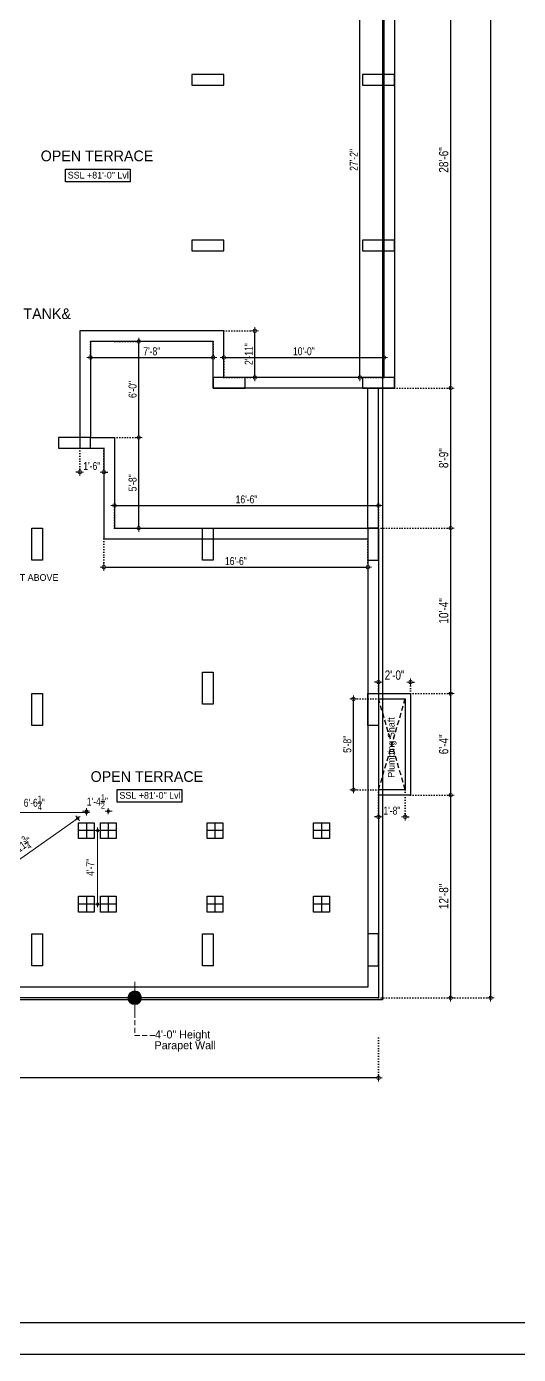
# Model space of a CAD drawing. Header units: inches. Extents: x 13 to 21264, y -72369 to -55.
# Drawn here: x 7222 to 7590, y -72369 to -71374 of the extents above; entities that cross this region are included whole.
import ezdxf

# ---------------------------------------------------------------- set-up
doc = ezdxf.new("R2010")
doc.units = ezdxf.units.IN
doc.header["$LTSCALE"] = 15
doc.header["$MEASUREMENT"] = 0
doc.header["$PDMODE"] = 34
doc.linetypes.add('DOT2', pattern=[0.125, 0, -0.125])
doc.linetypes.add('HIDDEN', pattern=[0.375, 0.25, -0.125])
doc.layers.get('0').update_dxf_attribs({"linetype": 'CONTINUOUS', "lineweight": 13})
doc.layers.get('DEFPOINTS').update_dxf_attribs({"linetype": 'CONTINUOUS', "lineweight": 13})
doc.layers.add('INNER DIM', color=30, linetype='CONTINUOUS', lineweight=13)
doc.styles.add('rob', font='')
doc.styles.add('RS', font='', dxfattribs={"width": 0.8})
doc.styles.get('rob').set_extended_font_data('Century Gothic')
doc.styles.get('RS').set_extended_font_data('Century Gothic')
doc.dimstyles.new('SECTION DIM', dxfattribs={"dimscale": 0.6, "dimtxt": 9, "dimasz": 2, "dimexe": 0, "dimexo": 0, "dimgap": 1, "dimtad": 1, "dimzin": 3, "dimdsep": 46, "dimlunit": 4, "dimtxsty": 'RS', "dimblk1": 'CUT', "dimblk2": 'CUT', "dimsah": 1, "dimcen": 0, "dimclrd": 251, "dimclre": 21, "dimclrt": 4, "dimadec": 0, "dimazin": 0, "dimtfac": 1, "dimtix": 1, "dimtofl": 0, "dimtmove": 2, "dimatfit": 3, "dimfxl": 0, "dimtolj": 1, "dimtzin": 3, "dimarcsym": 0})
doc.dimstyles.new('WORKING DIM-altura', dxfattribs={"dimscale": 0, "dimtxt": 6, "dimasz": 1.5, "dimexe": 0, "dimexo": 0, "dimgap": 2, "dimtad": 1, "dimzin": 3, "dimdsep": 46, "dimlunit": 4, "dimtxsty": 'RS', "dimblk1": 'CUT-15', "dimblk2": 'CUT-15', "dimsah": 1, "dimcen": 0, "dimclrd": 49, "dimclre": 109, "dimclrt": 41, "dimadec": 0, "dimazin": 0, "dimtfac": 0.75, "dimtix": 1, "dimtofl": 0, "dimtmove": 2, "dimatfit": 2, "dimldrblk": 'CUT-15', "dimfxl": 1, "dimtolj": 1, "dimtzin": 3, "dimlwd": -1, "dimlwe": -1, "dimarcsym": 0})

# ---------------------------------------------------------------- blocks, each defined once
blk = doc.blocks.new('CUT')
at = {"layer": 'INNER DIM', "color": 8}
blk.add_line((-1.8, 0), (1.8, 0), dxfattribs=at)
at = {"layer": 'INNER DIM', "color": 9}
blk.add_line((0, 1.8), (0, -1.8), dxfattribs=at)
blk.add_circle((0, 0), 0.9, dxfattribs=at)
blk = doc.blocks.new('*D1234')
at = {"color": 21, "linetype": 'DOT2', "lineweight": -2, "transparency": 16777216}
for p, q in [((7489.62, -71310.62), (7471.62, -71310.62)), ((7489.62, -71636.62), (7471.62, -71636.62))]:
    blk.add_line(p, q, dxfattribs=at)
at = {"color": 0, "lineweight": -2, "transparency": 16777216}
blk.add_line((7471.62, -71635.12), (7471.62, -71312.12), dxfattribs=at)
at = {"layer": 'DEFPOINTS', "color": 0, "transparency": 16777216}
for p in [(7471.62, -71310.62), (7489.62, -71310.62, 0.01), (7489.62, -71636.62, 0.01)]:
    blk.add_point(p, dxfattribs=at)
at = {"color": 0, "lineweight": -2, "transparency": 16777216, "xscale": 1.5, "yscale": 1.5, "zscale": 1.5}
for p, rotation in [((7471.62, -71310.62), 90), ((7471.62, -71636.62), 270)]:
    blk.add_blockref('CUT', p, dxfattribs=dict(at, rotation=rotation))
at = {"color": 0, "lineweight": -2, "transparency": 16777216, "insert": (7467.04, -71473.62), "char_height": 6, "attachment_point": 5, "rotation": 90, "style": 'RS'}
blk.add_mtext('\\A1;27\'-2"', dxfattribs=at)
blk = doc.blocks.new('*D1235')
at = {"color": 21, "linetype": 'DOT2', "lineweight": -2, "transparency": 16777216}
for p, q in [((7369.62, -71636.62), (7369.62, -71621.63)), ((7489.62, -71636.62), (7489.62, -71621.63))]:
    blk.add_line(p, q, dxfattribs=at)
at = {"color": 0, "lineweight": -2, "transparency": 16777216}
blk.add_line((7371.12, -71621.63), (7488.12, -71621.63), dxfattribs=at)
at = {"layer": 'DEFPOINTS', "color": 0, "transparency": 16777216}
for p in [(7489.62, -71621.63), (7369.62, -71636.62, 0.01), (7489.62, -71636.62, 0.01)]:
    blk.add_point(p, dxfattribs=at)
at = {"color": 0, "lineweight": -2, "transparency": 16777216, "xscale": 1.5, "yscale": 1.5, "zscale": 1.5, "rotation": 180}
blk.add_blockref('CUT', (7369.62, -71621.63), dxfattribs=at)
at = {"color": 0, "lineweight": -2, "transparency": 16777216, "xscale": 1.5, "yscale": 1.5, "zscale": 1.5}
blk.add_blockref('CUT', (7489.62, -71621.63), dxfattribs=at)
at = {"color": 0, "lineweight": -2, "transparency": 16777216, "insert": (7429.62, -71617.06), "char_height": 6, "attachment_point": 5, "style": 'RS'}
blk.add_mtext('\\A1;10\'-0"', dxfattribs=at)
blk = doc.blocks.new('*D1238')
at = {"color": 21, "linetype": 'DOT2', "lineweight": -2, "transparency": 16777216}
for p, q in [((7369.62, -71601.63), (7392.85, -71601.63)), ((7369.62, -71636.62), (7392.85, -71636.62))]:
    blk.add_line(p, q, dxfattribs=at)
at = {"color": 0, "lineweight": -2, "transparency": 16777216}
blk.add_line((7392.85, -71635.12), (7392.85, -71603.13), dxfattribs=at)
at = {"layer": 'DEFPOINTS', "color": 0, "transparency": 16777216}
for p in [(7369.62, -71601.63, 0.01), (7392.85, -71601.63), (7369.62, -71636.62, 0.01)]:
    blk.add_point(p, dxfattribs=at)
at = {"color": 0, "lineweight": -2, "transparency": 16777216, "xscale": 1.5, "yscale": 1.5, "zscale": 1.5}
for p, rotation in [((7392.85, -71601.63), 90), ((7392.85, -71636.62), 270)]:
    blk.add_blockref('CUT', p, dxfattribs=dict(at, rotation=rotation))
at = {"color": 0, "lineweight": -2, "transparency": 16777216, "insert": (7388.28, -71619.13), "char_height": 6, "attachment_point": 5, "rotation": 90, "style": 'RS'}
blk.add_mtext('\\A1;2\'-11"', dxfattribs=at)
blk = doc.blocks.new('*D1242')
at = {"color": 8, "linetype": 'DOT2', "lineweight": -2, "transparency": 16777216}
for p, q in [((7481.62, -70575.63), (7569.62, -70575.63)), ((7485.62, -72101.64), (7569.62, -72101.64))]:
    blk.add_line(p, q, dxfattribs=at)
at = {"color": 0, "lineweight": -2, "transparency": 16777216}
blk.add_line((7569.62, -70577.13), (7569.62, -72100.14), dxfattribs=at)
at = {"layer": 'DEFPOINTS', "color": 0, "transparency": 16777216}
for p in [(7481.62, -70575.63, 0.01), (7485.62, -72101.64, 0.01), (7569.62, -72101.64)]:
    blk.add_point(p, dxfattribs=at)
at = {"color": 0, "lineweight": -2, "transparency": 16777216, "xscale": 1.5, "yscale": 1.5, "zscale": 1.5}
for p, rotation in [((7569.62, -70575.63), 90), ((7569.62, -72101.64), 270)]:
    blk.add_blockref('CUT', p, dxfattribs=dict(at, rotation=rotation))
at = {"color": 0, "lineweight": -2, "transparency": 16777216, "insert": (7564.45, -71338.63), "char_height": 7, "attachment_point": 5, "rotation": 90, "style": 'RS'}
blk.add_mtext('\\A1;127\'-2"', dxfattribs=at)
blk = doc.blocks.new('*D1250')
at = {"color": 8, "linetype": 'DOT2', "lineweight": -2, "transparency": 16777216}
for p, q in [((7497.63, -71302.62), (7539.62, -71302.62)), ((7497.63, -71644.62), (7539.62, -71644.62))]:
    blk.add_line(p, q, dxfattribs=at)
at = {"color": 0, "lineweight": -2, "transparency": 16777216}
blk.add_line((7539.62, -71304.12), (7539.62, -71643.12), dxfattribs=at)
at = {"layer": 'DEFPOINTS', "color": 0, "transparency": 16777216}
for p in [(7497.63, -71302.62, 0.01), (7497.63, -71644.62, 0.01), (7539.62, -71644.62)]:
    blk.add_point(p, dxfattribs=at)
at = {"color": 0, "lineweight": -2, "transparency": 16777216, "xscale": 1.5, "yscale": 1.5, "zscale": 1.5}
for p, rotation in [((7539.62, -71302.62), 90), ((7539.62, -71644.62), 270)]:
    blk.add_blockref('CUT', p, dxfattribs=dict(at, rotation=rotation))
at = {"color": 0, "lineweight": -2, "transparency": 16777216, "insert": (7534.45, -71473.62), "char_height": 7, "attachment_point": 5, "rotation": 90, "style": 'RS'}
blk.add_mtext('\\A1;28\'-6"', dxfattribs=at)
blk = doc.blocks.new('*D1251')
at = {"color": 8, "linetype": 'DOT2', "lineweight": -2, "transparency": 16777216}
for p, q in [((7497.63, -71644.62), (7539.62, -71644.62)), ((7485.63, -71749.64), (7539.62, -71749.64))]:
    blk.add_line(p, q, dxfattribs=at)
at = {"color": 0, "lineweight": -2, "transparency": 16777216}
blk.add_line((7539.62, -71646.12), (7539.62, -71748.14), dxfattribs=at)
at = {"layer": 'DEFPOINTS', "color": 0, "transparency": 16777216}
for p in [(7497.63, -71644.62, 0.01), (7485.63, -71749.64, 0.01), (7539.62, -71749.64)]:
    blk.add_point(p, dxfattribs=at)
at = {"color": 0, "lineweight": -2, "transparency": 16777216, "xscale": 1.5, "yscale": 1.5, "zscale": 1.5}
for p, rotation in [((7539.62, -71644.62), 90), ((7539.62, -71749.64), 270)]:
    blk.add_blockref('CUT', p, dxfattribs=dict(at, rotation=rotation))
at = {"color": 0, "lineweight": -2, "transparency": 16777216, "insert": (7534.45, -71697.13), "char_height": 7, "attachment_point": 5, "rotation": 90, "style": 'RS'}
blk.add_mtext('\\A1;8\'-9"', dxfattribs=at)
blk = doc.blocks.new('*D1252')
at = {"color": 8, "linetype": 'DOT2', "lineweight": -2, "transparency": 16777216}
for p, q in [((7485.63, -71749.64), (7539.62, -71749.64)), ((7509.62, -71873.64), (7539.62, -71873.64))]:
    blk.add_line(p, q, dxfattribs=at)
at = {"color": 0, "lineweight": -2, "transparency": 16777216}
blk.add_line((7539.62, -71751.14), (7539.62, -71872.14), dxfattribs=at)
at = {"layer": 'DEFPOINTS', "color": 0, "transparency": 16777216}
for p in [(7485.63, -71749.64, 0.01), (7509.62, -71873.64, -0.01), (7539.62, -71873.64)]:
    blk.add_point(p, dxfattribs=at)
at = {"color": 0, "lineweight": -2, "transparency": 16777216, "xscale": 1.5, "yscale": 1.5, "zscale": 1.5}
for p, rotation in [((7539.62, -71749.64), 90), ((7539.62, -71873.64), 270)]:
    blk.add_blockref('CUT', p, dxfattribs=dict(at, rotation=rotation))
at = {"color": 0, "lineweight": -2, "transparency": 16777216, "insert": (7534.45, -71811.64), "char_height": 7, "attachment_point": 5, "rotation": 90, "style": 'RS'}
blk.add_mtext('\\A1;10\'-4"', dxfattribs=at)
blk = doc.blocks.new('*D1253')
at = {"color": 8, "linetype": 'DOT2', "lineweight": -2, "transparency": 16777216}
for p, q in [((7509.62, -71873.64), (7539.62, -71873.64)), ((7509.61, -71949.64), (7539.62, -71949.64))]:
    blk.add_line(p, q, dxfattribs=at)
at = {"color": 0, "lineweight": -2, "transparency": 16777216}
blk.add_line((7539.62, -71875.14), (7539.62, -71948.14), dxfattribs=at)
at = {"layer": 'DEFPOINTS', "color": 0, "transparency": 16777216}
for p in [(7509.62, -71873.64, -0.01), (7509.61, -71949.64, -0.01), (7539.62, -71949.64)]:
    blk.add_point(p, dxfattribs=at)
at = {"color": 0, "lineweight": -2, "transparency": 16777216, "xscale": 1.5, "yscale": 1.5, "zscale": 1.5}
for p, rotation in [((7539.62, -71873.64), 90), ((7539.62, -71949.64), 270)]:
    blk.add_blockref('CUT', p, dxfattribs=dict(at, rotation=rotation))
at = {"color": 0, "lineweight": -2, "transparency": 16777216, "insert": (7534.45, -71911.64), "char_height": 7, "attachment_point": 5, "rotation": 90, "style": 'RS'}
blk.add_mtext('\\A1;6\'-4"', dxfattribs=at)
blk = doc.blocks.new('*D1254')
at = {"color": 8, "linetype": 'DOT2', "lineweight": -2, "transparency": 16777216}
for p, q in [((7509.61, -71949.64), (7539.62, -71949.64)), ((7485.62, -72101.64), (7539.62, -72101.64))]:
    blk.add_line(p, q, dxfattribs=at)
at = {"color": 0, "lineweight": -2, "transparency": 16777216}
blk.add_line((7539.62, -71951.14), (7539.62, -72100.14), dxfattribs=at)
at = {"layer": 'DEFPOINTS', "color": 0, "transparency": 16777216}
for p in [(7509.61, -71949.64, -0.01), (7485.62, -72101.64), (7539.62, -72101.64)]:
    blk.add_point(p, dxfattribs=at)
at = {"color": 0, "lineweight": -2, "transparency": 16777216, "xscale": 1.5, "yscale": 1.5, "zscale": 1.5}
for p, rotation in [((7539.62, -71949.64), 90), ((7539.62, -72101.64), 270)]:
    blk.add_blockref('CUT', p, dxfattribs=dict(at, rotation=rotation))
at = {"color": 0, "lineweight": -2, "transparency": 16777216, "insert": (7534.45, -72025.64), "char_height": 7, "attachment_point": 5, "rotation": 90, "style": 'RS'}
blk.add_mtext('\\A1;12\'-8"', dxfattribs=at)
blk = doc.blocks.new('*D1255')
at = {"color": 21, "linetype": 'DOT2', "lineweight": -2, "transparency": 16777216}
for p, q in [((7269.62, -71609.63), (7269.62, -71621.63)), ((7361.62, -71609.63), (7361.62, -71621.63))]:
    blk.add_line(p, q, dxfattribs=at)
at = {"color": 0, "lineweight": -2, "transparency": 16777216}
blk.add_line((7271.12, -71621.63), (7360.12, -71621.63), dxfattribs=at)
at = {"layer": 'DEFPOINTS', "color": 0, "transparency": 16777216}
for p in [(7269.62, -71609.63, 0.01), (7361.62, -71609.63, 0.01), (7361.62, -71621.63)]:
    blk.add_point(p, dxfattribs=at)
at = {"color": 0, "lineweight": -2, "transparency": 16777216, "xscale": 1.5, "yscale": 1.5, "zscale": 1.5, "rotation": 180}
blk.add_blockref('CUT', (7269.62, -71621.63), dxfattribs=at)
at = {"color": 0, "lineweight": -2, "transparency": 16777216, "xscale": 1.5, "yscale": 1.5, "zscale": 1.5}
blk.add_blockref('CUT', (7361.62, -71621.63), dxfattribs=at)
at = {"color": 0, "lineweight": -2, "transparency": 16777216, "insert": (7315.62, -71617.06), "char_height": 6, "attachment_point": 5, "style": 'RS'}
blk.add_mtext('\\A1;7\'-8"', dxfattribs=at)
blk = doc.blocks.new('*D1257')
at = {"color": 8, "linetype": 'DOT2', "lineweight": -2, "transparency": 16777216}
for p, q in [((4934.62, -72101.64), (4934.62, -72161.64)), ((7485.62, -72131.64), (7485.62, -72161.64))]:
    blk.add_line(p, q, dxfattribs=at)
at = {"color": 0, "lineweight": -2, "transparency": 16777216}
blk.add_line((7484.12, -72161.64), (4936.12, -72161.64), dxfattribs=at)
at = {"layer": 'DEFPOINTS', "color": 0, "transparency": 16777216}
for p in [(4934.62, -72101.64, 0.01), (7485.62, -72131.64), (4934.62, -72161.64)]:
    blk.add_point(p, dxfattribs=at)
at = {"color": 0, "lineweight": -2, "transparency": 16777216, "xscale": 1.5, "yscale": 1.5, "zscale": 1.5, "rotation": 180}
blk.add_blockref('CUT', (4934.62, -72161.64), dxfattribs=at)
at = {"color": 0, "lineweight": -2, "transparency": 16777216, "xscale": 1.5, "yscale": 1.5, "zscale": 1.5}
blk.add_blockref('CUT', (7485.62, -72161.64), dxfattribs=at)
at = {"color": 0, "lineweight": -2, "transparency": 16777216, "insert": (6210.12, -72156.47), "char_height": 7, "attachment_point": 5, "style": 'RS'}
blk.add_mtext('\\A1;212\'-7"', dxfattribs=at)
blk = doc.blocks.new('*D1259')
at = {"color": 0, "lineweight": -2, "transparency": 16777216}
for p, q in [((7484.12, -71864.98), (7482.62, -71864.98)), ((7511.12, -71864.98), (7512.62, -71864.98))]:
    blk.add_line(p, q, dxfattribs=at)
at = {"color": 8, "linetype": 'DOT2', "lineweight": -2, "transparency": 16777216}
for p, q in [((7485.62, -71873.64), (7485.62, -71864.98)), ((7509.62, -71873.64), (7509.62, -71864.98))]:
    blk.add_line(p, q, dxfattribs=at)
at = {"layer": 'DEFPOINTS', "color": 0, "transparency": 16777216}
for p in [(7509.62, -71864.98), (7485.62, -71873.64, 0.02), (7509.62, -71873.64, -0.01)]:
    blk.add_point(p, dxfattribs=at)
at = {"color": 0, "lineweight": -2, "transparency": 16777216, "xscale": 1.5, "yscale": 1.5, "zscale": 1.5}
blk.add_blockref('CUT', (7485.62, -71864.98), dxfattribs=at)
at = {"color": 0, "lineweight": -2, "transparency": 16777216, "xscale": 1.5, "yscale": 1.5, "zscale": 1.5, "rotation": 180}
blk.add_blockref('CUT', (7509.62, -71864.98), dxfattribs=at)
at = {"color": 0, "lineweight": -2, "transparency": 16777216, "insert": (7497.62, -71859.81), "char_height": 7, "attachment_point": 5, "style": 'RS'}
blk.add_mtext('\\A1;2\'-0"', dxfattribs=at)
blk = doc.blocks.new('*D1261')
at = {"color": 21, "linetype": 'DOT2', "lineweight": -2, "transparency": 16777216}
for p, q in [((7287.63, -71681.64), (7305.81, -71681.64)), ((7287.81, -71749.64), (7305.81, -71749.64))]:
    blk.add_line(p, q, dxfattribs=at)
at = {"color": 0, "lineweight": -2, "transparency": 16777216}
blk.add_line((7305.81, -71748.14), (7305.81, -71683.14), dxfattribs=at)
at = {"layer": 'DEFPOINTS', "color": 0, "transparency": 16777216}
for p in [(7287.63, -71681.64, 0), (7305.81, -71681.64), (7287.81, -71749.64, 0.01)]:
    blk.add_point(p, dxfattribs=at)
at = {"color": 0, "lineweight": -2, "transparency": 16777216, "xscale": 1.5, "yscale": 1.5, "zscale": 1.5}
for p, rotation in [((7305.81, -71681.64), 90), ((7305.81, -71749.64), 270)]:
    blk.add_blockref('CUT', p, dxfattribs=dict(at, rotation=rotation))
at = {"color": 0, "lineweight": -2, "transparency": 16777216, "insert": (7301.24, -71715.64), "char_height": 6, "attachment_point": 5, "rotation": 90, "style": 'RS'}
blk.add_mtext('\\A1;5\'-8"', dxfattribs=at)
blk = doc.blocks.new('*D1262')
at = {"color": 21, "linetype": 'DOT2', "lineweight": -2, "transparency": 16777216}
for p, q in [((7287.81, -71609.63), (7305.81, -71609.63)), ((7287.63, -71681.64), (7305.81, -71681.64))]:
    blk.add_line(p, q, dxfattribs=at)
at = {"color": 0, "lineweight": -2, "transparency": 16777216}
blk.add_line((7305.81, -71680.14), (7305.81, -71611.13), dxfattribs=at)
at = {"layer": 'DEFPOINTS', "color": 0, "transparency": 16777216}
for p in [(7287.81, -71609.63, 0.01), (7305.81, -71609.63), (7287.63, -71681.64, 0)]:
    blk.add_point(p, dxfattribs=at)
at = {"color": 0, "lineweight": -2, "transparency": 16777216, "xscale": 1.5, "yscale": 1.5, "zscale": 1.5}
for p, rotation in [((7305.81, -71609.63), 90), ((7305.81, -71681.64), 270)]:
    blk.add_blockref('CUT', p, dxfattribs=dict(at, rotation=rotation))
at = {"color": 0, "lineweight": -2, "transparency": 16777216, "insert": (7301.24, -71645.64), "char_height": 6, "attachment_point": 5, "rotation": 90, "style": 'RS'}
blk.add_mtext('\\A1;6\'-0"', dxfattribs=at)
blk = doc.blocks.new('*D1263')
at = {"color": 21, "linetype": 'DOT2', "lineweight": -2, "transparency": 16777216}
for p, q in [((7287.63, -71749.64), (7287.63, -71732.65)), ((7485.63, -71749.64), (7485.63, -71732.65))]:
    blk.add_line(p, q, dxfattribs=at)
at = {"color": 0, "lineweight": -2, "transparency": 16777216}
blk.add_line((7289.13, -71732.65), (7484.13, -71732.65), dxfattribs=at)
at = {"layer": 'DEFPOINTS', "color": 0, "transparency": 16777216}
for p in [(7485.63, -71732.65), (7287.63, -71749.64, 0.01), (7485.63, -71749.64, 0.01)]:
    blk.add_point(p, dxfattribs=at)
at = {"color": 0, "lineweight": -2, "transparency": 16777216, "xscale": 1.5, "yscale": 1.5, "zscale": 1.5, "rotation": 180}
blk.add_blockref('CUT', (7287.63, -71732.65), dxfattribs=at)
at = {"color": 0, "lineweight": -2, "transparency": 16777216, "xscale": 1.5, "yscale": 1.5, "zscale": 1.5}
blk.add_blockref('CUT', (7485.63, -71732.65), dxfattribs=at)
at = {"color": 0, "lineweight": -2, "transparency": 16777216, "insert": (7386.63, -71728.07), "char_height": 6, "attachment_point": 5, "style": 'RS'}
blk.add_mtext('\\A1;16\'-6"', dxfattribs=at)
blk = doc.blocks.new('*D1264')
at = {"color": 21, "linetype": 'DOT2', "lineweight": -2, "transparency": 16777216}
for p, q in [((7279.63, -71757.64), (7279.63, -71778.88)), ((7477.63, -71757.64), (7477.63, -71778.88))]:
    blk.add_line(p, q, dxfattribs=at)
at = {"color": 0, "lineweight": -2, "transparency": 16777216}
blk.add_line((7281.13, -71778.88), (7476.13, -71778.88), dxfattribs=at)
at = {"layer": 'DEFPOINTS', "color": 0, "transparency": 16777216}
for p in [(7279.63, -71757.64, 0), (7477.63, -71757.64, 0.01), (7477.63, -71778.88)]:
    blk.add_point(p, dxfattribs=at)
at = {"color": 0, "lineweight": -2, "transparency": 16777216, "xscale": 1.5, "yscale": 1.5, "zscale": 1.5, "rotation": 180}
blk.add_blockref('CUT', (7279.63, -71778.88), dxfattribs=at)
at = {"color": 0, "lineweight": -2, "transparency": 16777216, "xscale": 1.5, "yscale": 1.5, "zscale": 1.5}
blk.add_blockref('CUT', (7477.63, -71778.88), dxfattribs=at)
at = {"color": 0, "lineweight": -2, "transparency": 16777216, "insert": (7378.63, -71774.31), "char_height": 6, "attachment_point": 5, "style": 'RS'}
blk.add_mtext('\\A1;16\'-6"', dxfattribs=at)
blk = doc.blocks.new('*D1265')
at = {"color": 21, "linetype": 'DOT2', "lineweight": -2, "transparency": 16777216}
for p, q in [((7261.62, -71689.64), (7261.62, -71707.64)), ((7279.63, -71689.64), (7279.63, -71707.64))]:
    blk.add_line(p, q, dxfattribs=at)
at = {"color": 0, "lineweight": -2, "transparency": 16777216}
for p, q in [((7260.12, -71707.64), (7258.62, -71707.64)), ((7281.13, -71707.64), (7282.63, -71707.64))]:
    blk.add_line(p, q, dxfattribs=at)
at = {"layer": 'DEFPOINTS', "color": 0, "transparency": 16777216}
for p in [(7261.62, -71689.64, 0.01), (7279.63, -71689.64, 0), (7261.62, -71707.64)]:
    blk.add_point(p, dxfattribs=at)
at = {"color": 0, "lineweight": -2, "transparency": 16777216, "xscale": 1.5, "yscale": 1.5, "zscale": 1.5}
blk.add_blockref('CUT', (7261.62, -71707.64), dxfattribs=at)
at = {"color": 0, "lineweight": -2, "transparency": 16777216, "xscale": 1.5, "yscale": 1.5, "zscale": 1.5, "rotation": 180}
blk.add_blockref('CUT', (7279.63, -71707.64), dxfattribs=at)
at = {"color": 0, "lineweight": -2, "transparency": 16777216, "insert": (7270.63, -71703.06), "char_height": 6, "attachment_point": 5, "style": 'RS'}
blk.add_mtext('\\A1;1\'-6"', dxfattribs=at)
blk = doc.blocks.new('*D1355')
at = {"color": 21, "linetype": 'DOT2', "lineweight": -2, "transparency": 16777216}
for p, q in [((7485.61, -71945.64), (7485.61, -71965.95)), ((7505.62, -71945.64), (7505.62, -71965.95))]:
    blk.add_line(p, q, dxfattribs=at)
at = {"color": 0, "lineweight": -2, "transparency": 16777216}
for p, q in [((7484.11, -71965.95), (7482.61, -71965.95)), ((7507.12, -71965.95), (7508.62, -71965.95))]:
    blk.add_line(p, q, dxfattribs=at)
at = {"layer": 'DEFPOINTS', "color": 0, "transparency": 16777216}
for p in [(7485.61, -71945.64, -0.01), (7505.62, -71945.64, -0.01), (7505.62, -71965.95)]:
    blk.add_point(p, dxfattribs=at)
at = {"color": 0, "lineweight": -2, "transparency": 16777216, "xscale": 1.5, "yscale": 1.5, "zscale": 1.5}
blk.add_blockref('CUT', (7485.61, -71965.95), dxfattribs=at)
at = {"color": 0, "lineweight": -2, "transparency": 16777216, "xscale": 1.5, "yscale": 1.5, "zscale": 1.5, "rotation": 180}
blk.add_blockref('CUT', (7505.62, -71965.95), dxfattribs=at)
at = {"color": 0, "lineweight": -2, "transparency": 16777216, "insert": (7495.61, -71961.38), "char_height": 6, "attachment_point": 5, "style": 'RS'}
blk.add_mtext('\\A1;1\'-8"', dxfattribs=at)
blk = doc.blocks.new('*D1356')
at = {"color": 21, "linetype": 'DOT2', "lineweight": -2, "transparency": 16777216}
for p, q in [((7485.62, -71877.64), (7466.79, -71877.64)), ((7485.62, -71945.64), (7466.79, -71945.64))]:
    blk.add_line(p, q, dxfattribs=at)
at = {"color": 0, "lineweight": -2, "transparency": 16777216}
blk.add_line((7466.79, -71944.14), (7466.79, -71879.14), dxfattribs=at)
at = {"layer": 'DEFPOINTS', "color": 0, "transparency": 16777216}
for p in [(7466.79, -71877.64), (7485.62, -71877.64, -0.01), (7485.62, -71945.64, -0.01)]:
    blk.add_point(p, dxfattribs=at)
at = {"color": 0, "lineweight": -2, "transparency": 16777216, "xscale": 1.5, "yscale": 1.5, "zscale": 1.5}
for p, rotation in [((7466.79, -71877.64), 90), ((7466.79, -71945.64), 270)]:
    blk.add_blockref('CUT', p, dxfattribs=dict(at, rotation=rotation))
at = {"color": 0, "lineweight": -2, "transparency": 16777216, "insert": (7462.22, -71911.64), "char_height": 6, "attachment_point": 5, "rotation": 90, "style": 'RS'}
blk.add_mtext('\\A1;5\'-8"', dxfattribs=at)
blk = doc.blocks.new('CUT-15')
h = blk.add_hatch(color=256)
h.dxf.hatch_style = 1
edge = h.paths.add_edge_path()
edge.add_arc((0, 0), 0.638, -180, 180)
for p, q in [((0, -1.51), (0, 1.51)), ((1.51, 0), (-1.51, 0))]:
    blk.add_line(p, q)
blk.add_circle((0, 0), 0.638)
blk = doc.blocks.new('*D1377')
at = {"color": 0, "ltscale": 3, "transparency": 16777216}
for p, q in [((7265.11, -71961.76), (7263.61, -71961.76)), ((7284.51, -71961.76), (7286.01, -71961.76))]:
    blk.add_line(p, q, dxfattribs=at)
at = {"layer": 'DEFPOINTS', "color": 0, "ltscale": 3, "transparency": 16777216}
for p in [(7283.01, -71961.76), (7266.61, -71976.31, 0), (7283.01, -71976.31, 0)]:
    blk.add_point(p, dxfattribs=at)
at = {"color": 0, "ltscale": 3, "transparency": 16777216, "xscale": 1.5, "yscale": 1.5, "zscale": 1.5}
blk.add_blockref('CUT-15', (7266.61, -71961.76), dxfattribs=at)
at = {"color": 0, "ltscale": 3, "transparency": 16777216, "xscale": 1.5, "yscale": 1.5, "zscale": 1.5, "rotation": 180}
blk.add_blockref('CUT-15', (7283.01, -71961.76), dxfattribs=at)
at = {"color": 0, "lineweight": -2, "ltscale": 3, "transparency": 16777216, "insert": (7274.81, -71954.51), "char_height": 6, "attachment_point": 5, "style": 'RS'}
blk.add_mtext('\\A1;1\'-4{\\H0.75x;\\S1/2;}"', dxfattribs=at)
blk = doc.blocks.new('*D1378')
at = {"color": 0, "ltscale": 3, "transparency": 16777216}
blk.add_line((7275.03, -71977.81), (7275.03, -72029.93), dxfattribs=at)
at = {"layer": 'DEFPOINTS', "color": 0, "ltscale": 3, "transparency": 16777216}
for p in [(7266.61, -71976.31, 0), (7266.61, -72031.43, 0), (7275.03, -72031.43)]:
    blk.add_point(p, dxfattribs=at)
at = {"color": 0, "ltscale": 3, "transparency": 16777216, "xscale": 1.5, "yscale": 1.5, "zscale": 1.5}
for p, rotation in [((7275.03, -71976.31), 90), ((7275.03, -72031.43), 270)]:
    blk.add_blockref('CUT-15', p, dxfattribs=dict(at, rotation=rotation))
at = {"color": 0, "lineweight": -2, "ltscale": 3, "transparency": 16777216, "insert": (7269.46, -72003.87), "char_height": 6, "attachment_point": 5, "rotation": 90, "style": 'RS'}
blk.add_mtext('\\A1;4\'-7"', dxfattribs=at)
blk = doc.blocks.new('*D1379')
at = {"color": 0, "ltscale": 3, "transparency": 16777216}
blk.add_line((7265.11, -71962.69), (7189.96, -71962.69), dxfattribs=at)
at = {"layer": 'DEFPOINTS', "color": 0, "ltscale": 3, "transparency": 16777216}
for p in [(7188.46, -71962.69), (7188.46, -71976.31, 0), (7266.61, -71976.31, 0)]:
    blk.add_point(p, dxfattribs=at)
at = {"color": 0, "ltscale": 3, "transparency": 16777216, "xscale": 1.5, "yscale": 1.5, "zscale": 1.5, "rotation": 180}
blk.add_blockref('CUT-15', (7188.46, -71962.69), dxfattribs=at)
at = {"color": 0, "ltscale": 3, "transparency": 16777216, "xscale": 1.5, "yscale": 1.5, "zscale": 1.5}
blk.add_blockref('CUT-15', (7266.61, -71962.69), dxfattribs=at)
at = {"color": 0, "lineweight": -2, "ltscale": 3, "transparency": 16777216, "insert": (7227.53, -71955.44), "char_height": 6, "attachment_point": 5, "style": 'RS'}
blk.add_mtext('\\A1;6\'-6{\\H0.75x;\\S1/4;}"', dxfattribs=at)
blk = doc.blocks.new('*D1380')
at = {"color": 49, "ltscale": 3, "transparency": 16777216}
blk.add_line((7183.15, -72021.31), (7258.86, -71967.92), dxfattribs=at)
at = {"layer": 'DEFPOINTS', "color": 0, "ltscale": 3, "transparency": 16777216}
for p in [(7260.08, -71967.06), (7266.61, -71976.31, 0), (7188.46, -72031.43, 0)]:
    blk.add_point(p, dxfattribs=at)
at = {"color": 49, "ltscale": 3, "transparency": 16777216, "xscale": 1.5, "yscale": 1.5, "zscale": 1.5}
for p, rotation in [((7260.08, -71967.06), 35.19268757316085), ((7181.93, -72022.17), 215.1926875731608)]:
    blk.add_blockref('CUT-15', p, dxfattribs=dict(at, rotation=rotation))
at = {"color": 0, "lineweight": -2, "ltscale": 3, "transparency": 16777216, "insert": (7216.83, -71988.69), "char_height": 6, "attachment_point": 5, "rotation": 35.19269, "style": 'RS'}
blk.add_mtext('\\A1;7\'-11{\\H0.75x;\\S3/4;}"', dxfattribs=at)

msp = doc.modelspace()

# ---------------------------------------------------------------- linework, layer by layer
at = {"color": 0, "lineweight": -2, "ltscale": 3}
for p, q in [((7497.629, -71302.618, -0.009), (7497.616, -71644.618, -0.009)), ((7489.617, -71310.618, -0.009), (7489.617, -71636.618, -0.009)), ((7369.617, -71601.634, -0.009), (7261.626, -71601.634, -0.009)), ((7261.626, -71601.634, -0.009), (7261.626, -71689.635, -0.009)), ((7369.617, -71636.618, -0.009), (7369.617, -71601.634, -0.009)), ((7361.617, -71609.634, -0.009), (7269.625, -71609.634, -0.009)), ((7269.625, -71609.634, -0.009), (7269.625, -71681.635, -0.009)), ((7361.617, -71644.618, -0.009), (7361.617, -71609.634, -0.009)), ((7489.617, -71636.618, -0.009), (7369.617, -71636.618, -0.009)), ((7497.616, -71644.618, -0.009), (7361.617, -71644.618, -0.009)), ((7269.625, -71681.635, -0.009), (7287.63, -71681.636, -0.022)), ((7287.63, -71681.636, -0.022), (7287.63, -71749.637, -0.022)), ((7261.626, -71689.635, -0.009), (7279.63, -71689.636, -0.022)), ((7279.63, -71689.636, -0.022), (7279.63, -71757.637, -0.022)), ((7287.63, -71749.636, -0.009), (7485.63, -71749.637, -0.009)), ((7477.63, -71749.637, -0.009), (7477.617, -72093.636, -0.009)), ((7485.63, -71749.637, -0.009), (7485.617, -72101.636, -0.009)), ((7279.63, -71757.636, -0.009), (7477.63, -71757.637, -0.009)), ((7485.617, -72101.636, -0.009), (5746.617, -72101.636, -0.009)), ((7413.617, -72093.636, -0.009), (7085.617, -72093.636, -0.009)), ((7477.62, -72093.636, -0.009), (7413.617, -72093.636, -0.009))]:
    msp.add_line(p, q, dxfattribs=at)
at = {"color": 0, "lineweight": -2}
for p, q in [((7266.612, -71970.408, 0), (7266.612, -71982.219, 0)), ((7283.013, -71970.408, 0), (7283.013, -71982.219, 0)), ((7362.934, -71970.408, 0), (7362.934, -71982.219, 0)), ((7442.856, -71970.408, 0), (7442.856, -71982.219, 0)), ((7272.518, -71976.313, 0), (7260.707, -71976.313, 0)), ((7268.088, -71976.313, 0), (7265.136, -71976.313, 0)), ((7288.919, -71976.313, 0), (7277.107, -71976.313, 0)), ((7284.489, -71976.313, 0), (7281.537, -71976.313, 0)), ((7368.84, -71976.313, 0), (7357.029, -71976.313, 0)), ((7364.41, -71976.313, 0), (7361.458, -71976.313, 0)), ((7448.761, -71976.313, 0), (7436.95, -71976.313, 0)), ((7444.332, -71976.313, 0), (7441.38, -71976.313, 0)), ((7272.518, -72031.431, 0), (7260.707, -72031.431, 0)), ((7268.088, -72031.431, 0), (7265.136, -72031.431, 0)), ((7266.612, -72025.526, 0), (7266.612, -72037.337, 0)), ((7288.919, -72031.431, 0), (7277.107, -72031.431, 0)), ((7284.489, -72031.431, 0), (7281.537, -72031.431, 0)), ((7283.013, -72025.526, 0), (7283.013, -72037.337, 0)), ((7368.84, -72031.431, 0), (7357.029, -72031.431, 0)), ((7364.41, -72031.431, 0), (7361.458, -72031.431, 0)), ((7362.934, -72025.526, 0), (7362.934, -72037.337, 0)), ((7448.761, -72031.431, 0), (7436.95, -72031.431, 0)), ((7444.332, -72031.431, 0), (7441.38, -72031.431, 0)), ((7442.856, -72025.526, 0), (7442.856, -72037.337, 0))]:
    msp.add_line(p, q, dxfattribs=at)
at = {"color": 0, "lineweight": -2, "ltscale": 3}
for points in [[(4629.154, -70195.499), (8394.824, -70195.499), (8394.824, -72368.968), (4629.154, -72368.968)], [(4652.815, -70219.16), (8371.163, -70219.16), (8371.163, -72345.307), (4652.815, -72345.307)]]:
    msp.add_lwpolyline(points, close=True, dxfattribs=at)
msp.add_lwpolyline([(4943.194, -72094.491), (4943.194, -71345.76), (7064.498, -71345.76), (7064.498, -71008.659), (6807.215, -71008.659), (6807.215, -70939.717), (6654.7, -70939.717), (6654.7, -70580.336), (7472.95, -70580.336), (7472.95, -70936.992), (7273.404, -70936.992), (7273.404, -71006.061), (7273.404, -71340.974), (7303.229, -71340.974), (7303.229, -71313.444), (7488.636, -71313.444), (7488.636, -72103.233), (4942.843, -72103.233), (4942.843, -72093.122), (4942.843, -72090.418), (4943.213, -72090.418)], dxfattribs=at)
for points, elevation in [([(7345.616, -71417.635), (7369.616, -71417.635), (7369.616, -71409.635), (7345.616, -71409.635)], -0.009), ([(7473.629, -71417.635), (7497.629, -71417.635), (7497.629, -71409.635), (7473.629, -71409.635)], -0.009), ([(7345.616, -71541.634), (7369.616, -71541.634), (7369.616, -71533.634), (7345.616, -71533.634)], -0.009), ([(7473.616, -71541.634), (7497.616, -71541.634), (7497.616, -71533.634), (7473.616, -71533.634)], -0.009), ([(7361.616, -71644.619), (7385.616, -71644.619), (7385.616, -71636.619), (7361.616, -71636.619)], -0.009), ([(7473.616, -71644.618), (7497.616, -71644.618), (7497.616, -71636.618), (7473.616, -71636.618)], -0.009), ([(7245.625, -71689.635), (7269.625, -71689.635), (7269.625, -71681.635), (7245.625, -71681.635)], -0.009), ([(7225.616, -71749.635), (7233.616, -71749.635), (7233.616, -71773.635), (7225.616, -71773.635)], -0.009), ([(7353.616, -71749.635), (7361.616, -71749.635), (7361.616, -71773.635), (7353.616, -71773.635)], -0.009), ([(7477.629, -71773.637), (7485.629, -71773.637), (7485.629, -71749.637), (7477.629, -71749.637)], -0.009), ([(7353.616, -71857.635), (7361.616, -71857.635), (7361.616, -71881.635), (7353.616, -71881.635)], -0.009), ([(7225.616, -71873.635), (7233.616, -71873.635), (7233.616, -71897.635), (7225.616, -71897.635)], 0.003), ([(7485.616, -71897.635), (7477.616, -71897.635), (7477.616, -71873.635), (7485.616, -71873.635)], -0.001), ([(7225.616, -72053.635), (7233.616, -72053.635), (7233.616, -72077.635), (7225.616, -72077.635)], -0.009), ([(7353.616, -72053.635), (7361.616, -72053.635), (7361.616, -72077.635), (7353.616, -72077.635)], -0.009), ([(7477.616, -72077.635), (7485.616, -72077.635), (7485.616, -72053.635), (7477.616, -72053.635)], -0.009)]:
    msp.add_lwpolyline(points, close=True, dxfattribs=dict(at, elevation=elevation))
at = {"color": 0, "lineweight": -2}
for points, elevation in [([(7250.974, -71480.592), (7299.448, -71480.592), (7299.448, -71489.99), (7250.974, -71489.99)], -0.022), ([(7289.752, -71945.489), (7338.226, -71945.489), (7338.226, -71954.887), (7289.752, -71954.887)], -0.022), ([(7260.707, -71970.408), (7272.518, -71970.408), (7272.518, -71982.219), (7260.707, -71982.219)], 0), ([(7277.107, -71970.408), (7288.919, -71970.408), (7288.919, -71982.219), (7277.107, -71982.219)], 0), ([(7357.029, -71970.408), (7368.84, -71970.408), (7368.84, -71982.219), (7357.029, -71982.219)], 0), ([(7436.95, -71970.408), (7448.761, -71970.408), (7448.761, -71982.219), (7436.95, -71982.219)], 0), ([(7260.707, -72025.526), (7272.518, -72025.526), (7272.518, -72037.337), (7260.707, -72037.337)], 0), ([(7277.107, -72025.526), (7288.919, -72025.526), (7288.919, -72037.337), (7277.107, -72037.337)], 0), ([(7357.029, -72025.526), (7368.84, -72025.526), (7368.84, -72037.337), (7357.029, -72037.337)], 0), ([(7436.95, -72025.526), (7448.761, -72025.526), (7448.761, -72037.337), (7436.95, -72037.337)], 0)]:
    msp.add_lwpolyline(points, close=True, dxfattribs=dict(at, elevation=elevation))
at = {"color": 0, "lineweight": -2, "ltscale": 3}
for points, elevation in [([(7477.63, -71749.636), (7477.63, -71644.618)], -0.022), ([(7485.63, -71749.636), (7485.63, -71644.618)], -0.022), ([(7485.616, -71873.637), (7509.616, -71873.637), (7509.616, -71949.637), (7485.622, -71949.636)], -0.034), ([(7485.616, -71877.637), (7505.616, -71877.637), (7505.616, -71945.637), (7485.623, -71945.636)], -0.034)]:
    msp.add_lwpolyline(points, dxfattribs=dict(at, elevation=elevation))
at = {"color": 0, "linetype": 'HIDDEN', "lineweight": -2, "elevation": -0.034}
for points in [[(7485.614, -71945.636), (7505.616, -71877.637)], [(7505.616, -71945.637), (7485.616, -71877.637)]]:
    msp.add_lwpolyline(points, dxfattribs=at)

# ---------------------------------------------------------------- texts
at = {"color": 0, "lineweight": -2, "style": 'rob'}
for s, height, rotation, p in [('OPEN TERRACE', 8, 359.999901, (7232.339, -71474.582, -0.031)), ('Plumbing Shaft', 5, 90, (7497.579, -71936.729, -0.03)), ('OPEN TERRACE', 8, 359.999901, (7269.725, -71939.799, -0.031))]:
    msp.add_text(s, height=height, rotation=rotation, dxfattribs=at).set_placement(p)
for s, height, p in [('SSL +81\'-0" Lvl. ', 5, (7252.565, -71487.531, -0.022)), ('SSL +81\'-0" Lvl. ', 5, (7291.343, -71952.428, -0.022)), ('4\'-0" Height ', 6, (7317.987, -72132.122, -0.047)), ('Parapet Wall', 6, (7317.706, -72140.181, -0.047))]:
    msp.add_text(s, height=height, dxfattribs=at).set_placement(p)
at = {"color": 0, "lineweight": -2, "ltscale": 3, "style": 'rob'}
msp.add_text('HEAD ROOM, WATER TANK&', height=8, rotation=359.999901, dxfattribs=at).set_placement((7105.854, -71592.874, -0.026))
msp.add_text('DOMESTIC WATER O.H.T ABOVE', height=5, dxfattribs=at).set_placement((7139.735, -71789.101, -5027975.24))

# ---------------------------------------------------------------- dimensions: what is measured, and where the dimension line sits
at = {"color": 0, "lineweight": -2}
for base, p1, p2, override, picture, middle in [((7569.616, -72101.636, -0.009), (7481.617, -70575.625, 0.004), (7485.616, -72101.636, 0.004), {"dimscale": 1, "dimtxt": 7, "dimasz": 1.5, "dimclrd": 0, "dimclre": 8, "dimclrt": 0, "dimfxl": 2}, '*D1242', (7564.449, -71338.631, -0.009)), ((7539.616, -71644.618, -0.009), (7497.629, -71302.618, 0.004), (7497.629, -71644.618, 0.004), {"dimscale": 1, "dimtxt": 7, "dimasz": 1.5, "dimclrd": 0, "dimclre": 8, "dimclrt": 0, "dimfxl": 2}, '*D1250', (7534.449, -71473.618, -0.009)), ((7471.616, -71310.618, -0.009), (7489.616, -71636.618, 0.004), (7489.616, -71310.618, 0.004), {"dimscale": 1, "dimtxt": 6, "dimasz": 1.5, "dimclrd": 0, "dimclrt": 0, "dimfxl": 2}, '*D1234', (7467.045, -71473.618, -0.009)), ((7392.853, -71601.634, -0.009), (7369.616, -71636.618, 0.004), (7369.616, -71601.634, 0.004), {"dimscale": 1, "dimtxt": 6, "dimasz": 1.5, "dimclrd": 0, "dimclrt": 0, "dimfxl": 2}, '*D1238', (7388.281, -71619.126, -0.009)), ((7305.814, -71609.634, -0.009), (7287.629, -71681.636, -0.009), (7287.814, -71609.634, 0.004), {"dimscale": 1, "dimtxt": 6, "dimasz": 1.5, "dimclrd": 0, "dimclrt": 0, "dimfxl": 2}, '*D1262', (7301.243, -71645.635, -0.009)), ((7539.616, -71749.637, -0.009), (7497.629, -71644.618, 0.004), (7485.63, -71749.637, 0.004), {"dimscale": 1, "dimtxt": 7, "dimasz": 1.5, "dimclrd": 0, "dimclre": 8, "dimclrt": 0, "dimfxl": 2}, '*D1251', (7534.449, -71697.128, -0.009)), ((7305.814, -71681.636, -0.009), (7287.814, -71749.636, 0.004), (7287.629, -71681.636, -0.009), {"dimscale": 1, "dimtxt": 6, "dimasz": 1.5, "dimclrd": 0, "dimclrt": 0, "dimfxl": 2}, '*D1261', (7301.243, -71715.636, -0.009)), ((7539.616, -71873.637, -0.009), (7485.63, -71749.637, 0.004), (7509.616, -71873.637, -0.021), {"dimscale": 1, "dimtxt": 7, "dimasz": 1.5, "dimclrd": 0, "dimclre": 8, "dimclrt": 0, "dimfxl": 2}, '*D1252', (7534.449, -71811.637, -0.009)), ((7539.616, -71949.637, -0.009), (7509.616, -71873.637, -0.021), (7509.613, -71949.637, -0.021), {"dimscale": 1, "dimtxt": 7, "dimasz": 1.5, "dimclrd": 0, "dimclre": 8, "dimclrt": 0, "dimfxl": 2}, '*D1253', (7534.449, -71911.637, -0.009)), ((7466.791, -71877.637, -0.009), (7485.622, -71945.636, -0.021), (7485.622, -71877.637, -0.021), {"dimscale": 1, "dimtxt": 6, "dimasz": 1.5, "dimclrd": 0, "dimclrt": 0, "dimfxl": 2}, '*D1356', (7462.219, -71911.636, -0.009)), ((7539.616, -72101.636, -0.009), (7509.613, -71949.637, -0.021), (7485.616, -72101.636, -0.009), {"dimscale": 1, "dimtxt": 7, "dimasz": 1.5, "dimclrd": 0, "dimclre": 8, "dimclrt": 0, "dimfxl": 2}, '*D1254', (7534.449, -72025.637, -0.009))]:
    dim = msp.add_linear_dim(base=base, p1=p1, p2=p2, angle=90, dimstyle='SECTION DIM', override=override, dxfattribs=at)
    dim.commit()
    dim.dimension.update_dxf_attribs({"geometry": picture, "text_midpoint": middle})
for base, p1, p2, override, picture, middle in [((7361.616, -71621.634, -0.009), (7269.624, -71609.634, 0.004), (7361.616, -71609.634, 0.004), {"dimscale": 1, "dimtxt": 6, "dimasz": 1.5, "dimclrd": 0, "dimclrt": 0, "dimfxl": 2}, '*D1255', (7315.62, -71617.063, -0.009)), ((7489.616, -71621.634, -0.009), (7369.616, -71636.618, 0.004), (7489.616, -71636.618, 0.004), {"dimscale": 1, "dimtxt": 6, "dimasz": 1.5, "dimclrd": 0, "dimclrt": 0, "dimfxl": 2}, '*D1235', (7429.616, -71617.063, -0.009)), ((7261.625, -71707.636, -0.009), (7279.629, -71689.636, -0.009), (7261.625, -71689.636, 0.004), {"dimscale": 1, "dimtxt": 6, "dimasz": 1.5, "dimclrd": 0, "dimclrt": 0, "dimfxl": 2}, '*D1265', (7270.627, -71703.065, -0.009)), ((7485.63, -71732.646, -0.022), (7287.629, -71749.637, -0.009), (7485.63, -71749.637, -0.009), {"dimscale": 1, "dimtxt": 6, "dimasz": 1.5, "dimclrd": 0, "dimclrt": 0, "dimfxl": 2}, '*D1263', (7386.63, -71728.075, -0.022)), ((7477.629, -71778.882, -0.009), (7279.629, -71757.637, -0.009), (7477.629, -71757.637, 0.004), {"dimscale": 1, "dimtxt": 6, "dimasz": 1.5, "dimclrd": 0, "dimclrt": 0, "dimfxl": 2}, '*D1264', (7378.629, -71774.31, -0.009)), ((7509.616, -71864.976, -0.009), (7485.615, -71873.635, 0.012), (7509.616, -71873.635, -0.021), {"dimscale": 1, "dimtxt": 7, "dimasz": 1.5, "dimclrd": 0, "dimclre": 8, "dimclrt": 0, "dimfxl": 2}, '*D1259', (7497.616, -71859.809, -0.009)), ((7505.616, -71965.948, -0.009), (7485.613, -71945.636, -0.021), (7505.616, -71945.637, -0.021), {"dimscale": 1, "dimtxt": 6, "dimasz": 1.5, "dimclrd": 0, "dimclrt": 0, "dimfxl": 2}, '*D1355', (7495.615, -71961.377, -0.009)), ((4934.618, -72161.636, -0.009), (7485.616, -72131.636, -0.009), (4934.618, -72101.636, 0.004), {"dimscale": 1, "dimtxt": 7, "dimasz": 1.5, "dimclrd": 0, "dimclre": 8, "dimclrt": 0, "dimfxl": 2}, '*D1257', (6210.117, -72156.47, -0.009))]:
    dim = msp.add_linear_dim(base=base, p1=p1, p2=p2, dimstyle='SECTION DIM', override=override, dxfattribs=at)
    dim.commit()
    dim.dimension.update_dxf_attribs({"geometry": picture, "text_midpoint": middle})
at = {"color": 0, "lineweight": -2, "ltscale": 3}
for base, p2, picture, middle in [((7188.456, -71962.693), (7188.456, -71976.313, 0), '*D1379', (7227.534, -71955.443)), ((7283.013, -71961.757), (7283.013, -71976.313, 0), '*D1377', (7274.813, -71954.507))]:
    dim = msp.add_linear_dim(base=base, p1=(7266.612, -71976.313, 0), p2=p2, dimstyle='WORKING DIM-altura', override={"dimscale": 1, "dimclrd": 0, "dimclrt": 0, "dimfxl": 0, "dimfxlon": 1, "dimarcsym": 2}, dxfattribs=at)
    dim.commit()
    dim.dimension.update_dxf_attribs({"geometry": picture, "text_midpoint": middle})
dim = msp.add_aligned_dim(p1=(7188.456, -72031.431, 0), p2=(7266.612, -71976.313, 0), distance=11.328, dimstyle='WORKING DIM-altura', override={"dimscale": 1, "dimclrt": 0, "dimfxl": 0, "dimfxlon": 1, "dimarcsym": 2}, dxfattribs=at)
dim.commit()
dim.dimension.update_dxf_attribs({"geometry": '*D1380', "text_midpoint": (7216.827, -71988.69)})
dim = msp.add_linear_dim(base=(7275.034, -72031.431), p1=(7266.612, -71976.313, 0), p2=(7266.612, -72031.431, 0), angle=90, dimstyle='WORKING DIM-altura', override={"dimscale": 1, "dimclrd": 0, "dimclrt": 0, "dimfxl": 0, "dimfxlon": 1, "dimarcsym": 2}, dxfattribs=at)
dim.commit()
dim.dimension.update_dxf_attribs({"geometry": '*D1378', "text_midpoint": (7269.462, -72003.872)})

# ---------------------------------------------------------------- leaders
at = {"color": 0, "linetype": 'HIDDEN', "lineweight": -2}
msp.add_leader([(7302.807, -72101.636, -0.017), (7302.807, -72129.789, -0.017), (7318.105, -72129.789, -0.017)], dimstyle='WORKING DIM-altura', override={"dimscale": 1, "dimasz": 8, "dimtad": 0, "dimfxl": 0, "dimfxlon": 1, "dimarcsym": 2}, dxfattribs=at)

doc.saveas('drawing.dxf')
